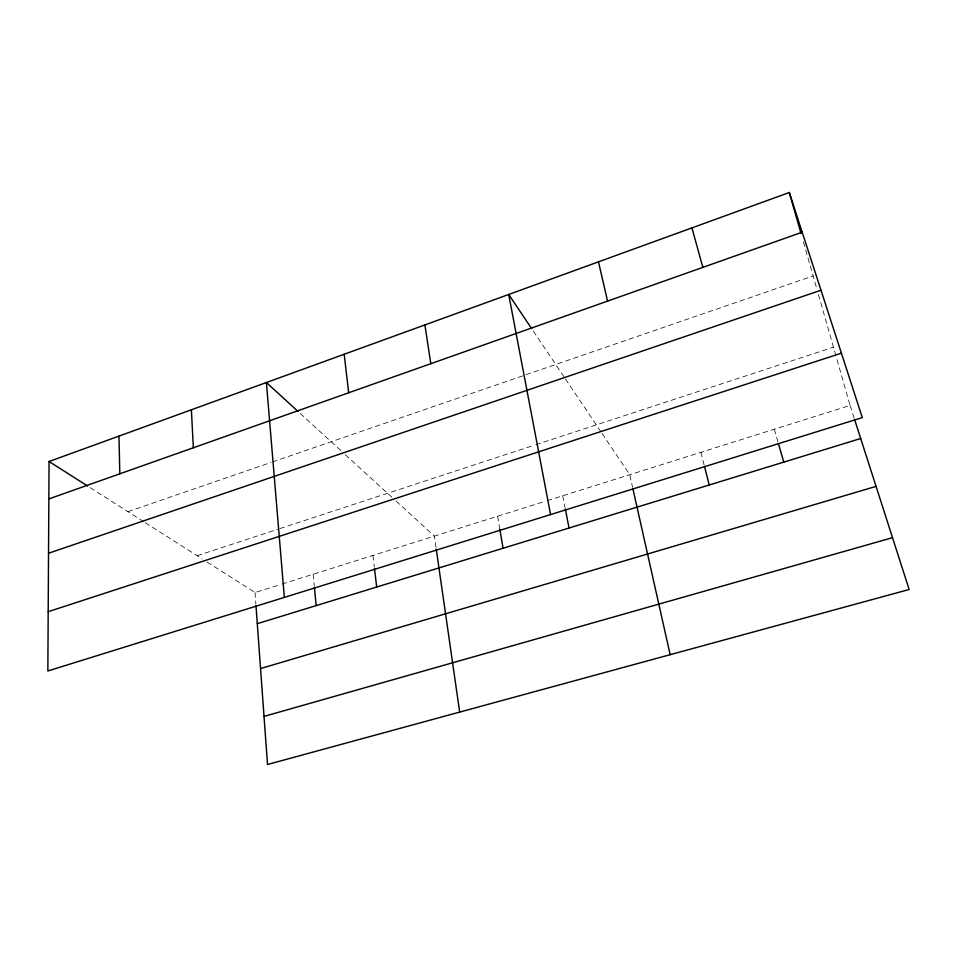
<?xml version="1.0" encoding="UTF-8"?>
<svg xmlns="http://www.w3.org/2000/svg" width="957" height="957" viewBox="0 0 957 957"><rect width="100%" height="100%" fill="white"/><g stroke="black" fill="none" stroke-linecap="round" stroke-linejoin="round"><path stroke-width="0.72" stroke-dasharray="4.79 3.59" d="M127.939 511.672L271.01 462.446M272.41 461.968L813.127 275.927M197.142 555.694L278.463 529.054M279.875 528.587L534.365 445.184M535.776 444.73L833.463 347.176M207.131 562.046L255.029 592.515L280.557 584.5M281.968 584.045L545.741 501.109M547.153 500.667L850.079 405.409L836.215 356.817M90.125 487.627L144.052 521.924M145.297 522.713L202.142 558.876M300.187 413.424L340.955 450.687M345.298 454.671L391.784 497.162M396.007 501.025L434.394 536.123L436.057 547.691M533.288 331.074L564.678 377.812M565.491 379.032L601.259 432.277M602.085 433.509L629.742 474.696L632.589 487.4M850.079 405.409L854.063 417.826M774.309 429.238L778.005 442.098M803.413 241.906L816.799 288.823M818.438 294.541L835.82 355.43M700.907 452.314L704.161 465.102M562.716 495.774L565.025 507.497M497.628 516.242L499.853 529.341M372.931 555.443L374.295 566.939M313.166 574.236L314.255 585.648M255.029 592.515L255.89 604.393"/><path stroke-width="1.44" d="M49.058 461.501L47.85 670.977L862.305 417.599L789.31 192.501L49.058 461.501L87.637 486.036M48.843 498.932L802.193 232.204M48.532 553.242L820.998 290.222M48.197 611.69L841.406 353.169M257.289 623.677L860.702 438.509M260.555 668.56L876.062 486.383M264.024 716.41L892.522 537.678M298.01 411.426L266.393 382.525L284.349 597.407M531.649 328.634L508.705 294.469L550.574 514.579M854.505 419.202L909.15 589.5L267.517 764.499L255.998 605.877M778.424 443.534L783.759 462.123M789.31 192.501L800.985 233.412M691.935 227.886L702.845 267.374M704.531 466.526L709.233 484.996M598.472 261.847L607.575 301.108M632.912 488.812L670.163 654.684M565.312 508.957L569.044 528.013M499.853 529.341L503.059 548.265M424.896 324.925L430.806 363.696M436.26 549.139L459.671 712.092M374.462 568.374L376.687 587.036M344.185 354.257L348.683 392.765M314.386 587.072L316.157 605.614M191.376 409.787L193.35 447.768M118.979 436.105L119.816 473.799"/></g></svg>
